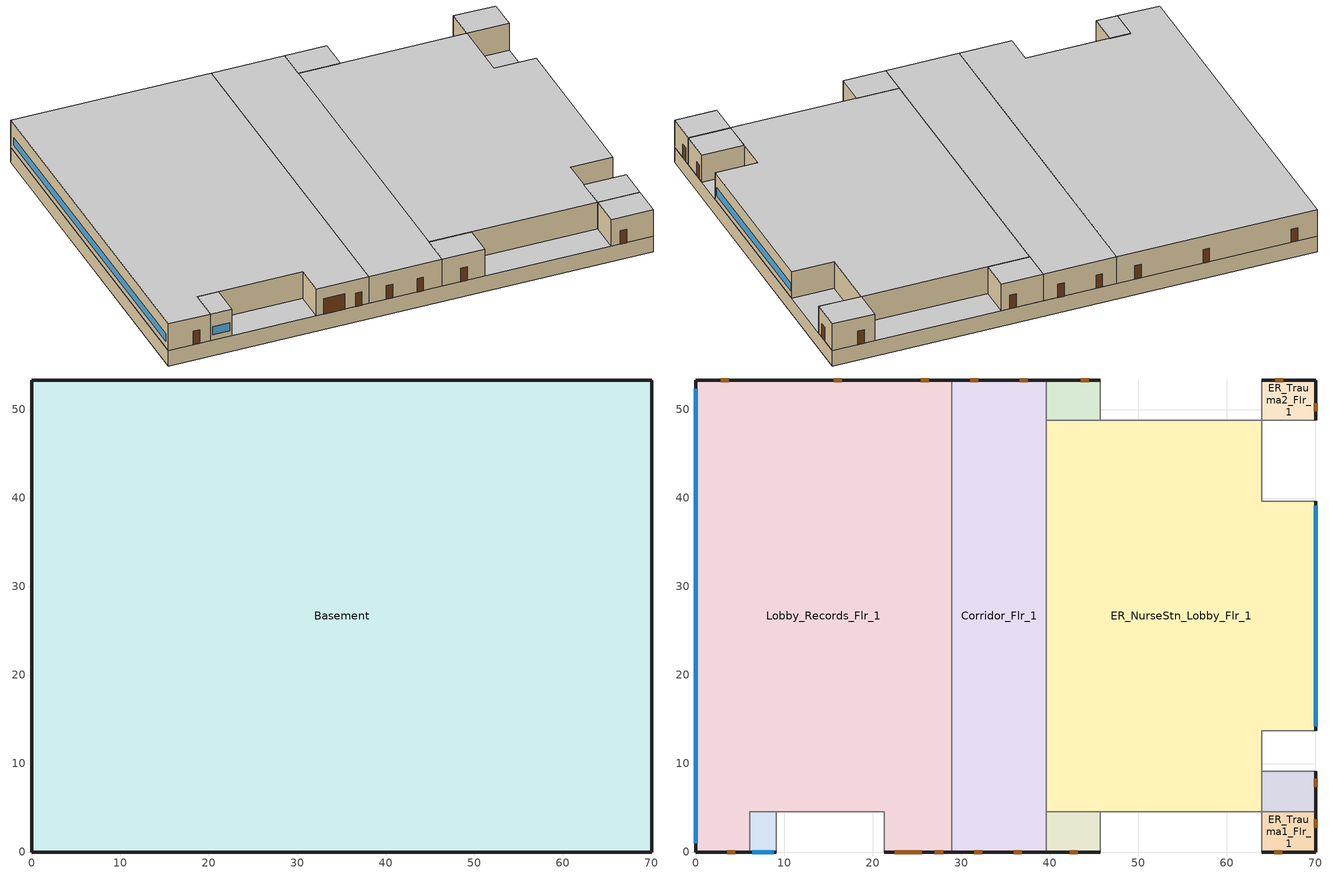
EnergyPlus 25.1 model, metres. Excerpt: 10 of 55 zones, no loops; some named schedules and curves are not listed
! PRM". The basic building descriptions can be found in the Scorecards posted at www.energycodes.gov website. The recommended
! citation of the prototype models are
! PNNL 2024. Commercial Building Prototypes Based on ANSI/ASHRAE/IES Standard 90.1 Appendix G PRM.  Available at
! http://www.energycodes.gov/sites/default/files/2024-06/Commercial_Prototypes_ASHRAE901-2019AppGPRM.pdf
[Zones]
Basement
 floor adiabatic (ext_slab_8in_with_carpet): 70.1,53.34 70.1,0 0,0 0,53.34 z-2.44
 wall ground (Basement_Wall_North_Cfactor): 70.1,53.34 0,53.34 z-2.44:0
 wall ground (Basement_Wall_East_Cfactor): 70.1,0 70.1,53.34 z-2.44:0
 wall ground (Basement_Wall_South_Cfactor): 0,0 70.1,0 z-2.44:0
 wall ground (Basement_Wall_West_Cfactor): 0,53.34 0,0 z-2.44:0
 ceiling adiabatic (int_slab_ceiling): 0,0 70.1,0 70.1,53.34 0,53.34 z0
ER_Exam1_Mult4_Flr_1
 floor adiabatic (int_slab_floor): 45.72,4.57 45.72,0 39.62,0 39.62,4.57 z0
 wall outside (nonres_ext_wall_grd): 39.62,0 45.72,0 z0:4.27
 wall adiabatic (int_wall): 45.72,0 45.72,4.57 39.62,4.57 39.62,0 z0:4.27
 door (Swinging Door_con): 42.29,0 43.2,0 z0:2.13
 ceiling adiabatic (int_slab_ceiling): 39.62,4.57 39.62,0 45.72,0 45.72,4.57 z4.27
ER_Trauma1_Flr_1
 floor adiabatic (int_slab_floor): 70.1,4.57 70.1,0 64.01,0 64.01,4.57 z0
 wall outside (nonres_ext_wall_grd): 64.01,0 70.1,0 70.1,4.57 z0:4.27
 wall adiabatic (int_wall): 70.1,4.57 64.01,4.57 64.01,0 z0:4.27
 door (Swinging Door_con): 70.1,2.76 70.1,3.67 / 65.38,0 66.29,0 z0:2.13
 ceiling adiabatic (int_slab_ceiling): 64.01,4.57 64.01,0 70.1,0 70.1,4.57 z4.27
ER_Exam3_Mult4_Flr_1
 floor adiabatic (int_slab_floor): 70.1,9.14 70.1,4.57 64.01,4.57 64.01,9.14 z0
 wall outside (nonres_ext_wall_grd): 70.1,4.57 70.1,9.14 z0:4.27
 wall adiabatic (int_wall): 70.1,9.14 64.01,9.14 64.01,4.57 70.1,4.57 z0:4.27
 door (Swinging Door_con): 70.1,7.36 70.1,8.27 z0:2.13
 ceiling adiabatic (int_slab_ceiling): 64.01,9.14 64.01,4.57 70.1,4.57 70.1,9.14 z4.27
ER_Trauma2_Flr_1
 floor adiabatic (int_slab_floor): 70.1,53.34 70.1,48.77 64.01,48.77 64.01,53.34 z0
 wall outside (nonres_ext_wall_grd): 70.1,48.77 70.1,53.34 64.01,53.34 z0:4.27
 wall adiabatic (int_wall): 64.01,53.34 64.01,48.77 70.1,48.77 z0:4.27
 door (Swinging Door_con): 70.1,49.79 70.1,50.7 / 66.43,53.34 65.52,53.34 z0:2.13
 ceiling adiabatic (int_slab_ceiling): 64.01,53.34 64.01,48.77 70.1,48.77 70.1,53.34 z4.27
ER_Triage_Mult4_Flr_1
 floor adiabatic (int_slab_floor): 45.72,53.34 45.72,48.77 39.62,48.77 39.62,53.34 z0
 wall outside (nonres_ext_wall_grd): 45.72,53.34 39.62,53.34 z0:4.27
 wall adiabatic (int_wall): 39.62,53.34 39.62,48.77 45.72,48.77 45.72,53.34 z0:4.27
 door (Swinging Door_con): 44.45,53.34 43.53,53.34 z0:2.13
 ceiling adiabatic (int_slab_ceiling): 39.62,53.34 39.62,48.77 45.72,48.77 45.72,53.34 z4.27
Office1_Mult4_Flr_1
 floor adiabatic (int_slab_floor): 9.14,4.57 9.14,0 6.1,0 6.1,4.57 z0
 wall outside (nonres_ext_wall_grd): 6.1,0 9.14,0 z0:4.27
 wall adiabatic (int_wall): 9.14,0 9.14,4.57 6.1,4.57 6.1,0 z0:4.27
 window (NonresWindow_U_0.38_SHGC_East_0.38): 6.41,0 8.84,0 z0.91:2.13
 ceiling adiabatic (int_slab_ceiling): 6.1,4.57 6.1,0 9.14,0 9.14,4.57 z4.27
Lobby_Records_Flr_1
 floor adiabatic (int_slab_floor): 0,0 0,53.34 28.96,53.34 28.96,0 21.34,0 21.34,4.57 6.1,4.57 6.1,0 z0
 wall outside (nonres_ext_wall_grd): 28.96,53.34 0,53.34 0,0 6.1,0 / 21.34,0 28.96,0 z0:4.27
 wall adiabatic (int_wall): 6.1,0 6.1,4.57 21.34,4.57 21.34,0 z0:4.27
 wall to Corridor_Flr_1 (Air_Wall): 28.96,15.24 28.96,53.34 z0:4.27
 wall to Corridor_Flr_1 (int_wall): 28.96,0 28.96,15.24 z0:4.27
 window (NonresWindow_U_0.38_SHGC_South_0.38): 0,52.34 0,1 z0.91:2.13
 door (Swinging Door_con): 3.59,0 4.5,0 / 27.05,0 27.97,0 / 26.37,53.34 25.46,53.34 / 3.75,53.34 2.84,53.34 / 16.51,53.34 15.59,53.34 z0:2.13
 door (Overhead Door_con): 22.48,0 25.53,0 z0:2.44
 ceiling adiabatic (int_slab_ceiling): 0,0 6.1,0 6.1,4.57 21.34,4.57 21.34,0 28.96,0 28.96,53.34 0,53.34 z4.27
Corridor_Flr_1
 floor adiabatic (int_slab_floor): 39.62,53.34 39.62,0 28.96,0 28.96,53.34 z0
 wall outside (nonres_ext_wall_grd): 39.62,53.34 28.96,53.34 / 28.96,0 39.62,0 z0:4.27
 wall adiabatic (int_wall): 39.62,0 39.62,53.34 z0:4.27
 door (Swinging Door_con): 35.95,0 36.87,0 / 31.97,53.34 31.05,53.34 / 31.5,0 32.41,0 / 37.53,53.34 36.62,53.34 z0:2.13
 ceiling adiabatic (int_slab_ceiling): 28.96,53.34 28.96,0 39.62,0 39.62,53.34 z4.27
ER_NurseStn_Lobby_Flr_1
 floor adiabatic (int_slab_floor): 39.62,4.57 39.62,48.77 64.01,48.77 64.01,39.62 70.1,39.62 70.1,13.72 64.01,13.72 64.01,4.57 z0
 wall outside (nonres_ext_wall_grd): 70.1,13.72 70.1,39.62 z0:4.27
 wall adiabatic (int_wall): 70.1,39.62 64.01,39.62 64.01,48.77 39.62,48.77 39.62,4.57 64.01,4.57 64.01,13.72 70.1,13.72 z0:4.27
 window (NonresWindow_U_0.38_SHGC_North_0.38): 70.1,14.2 70.1,39.14 z0.91:2.13
 ceiling adiabatic (int_slab_ceiling): 39.62,4.57 64.01,4.57 64.01,13.72 70.1,13.72 70.1,39.62 64.01,39.62 64.01,48.77 39.62,48.77 z4.27
[Building]
Hospital: North Axis {deg}=-90; Terrain=City; Loads Convergence Tolerance Value {W}=0.04; Temperature Convergence Tolerance Value {deltaC}=0.2; Solar Distribution=FullInteriorAndExterior; Maximum Number of Warmup Days=25; Minimum Number of Warmup Days=6
[Site:Location]
Buffalo.Niagara.Intl.AP_NY_USA WMO=725280: Latitude {deg}=42.94; Longitude {deg}=-78.74; Time Zone {hr}=-5; Elevation {m}=215
[SizingPeriod:DesignDay] Day of Month=21; Dry-Bulb Temperature Range Modifier Type=DefaultMultipliers; Humidity Condition Type=Wetbulb; Barometric Pressure {Pa}=98769; Rain Indicator=No; Snow Indicator=No; Daylight Saving Time Indicator=No
Name | Month | Day Type | Maximum Dry-Bulb Temperature {C} | Daily Dry-Bulb Temperature Range {deltaC} | Wetbulb or DewPoint at Maximum Dry-Bulb {C} | Wind Speed {m/s} | Wind Direction {deg} | Solar Model Indicator | Sky Clearness | ASHRAE Clear Sky Optical Depth for Beam Irradiance (taub) | ASHRAE Clear Sky Optical Depth for Diffuse Irradiance (taud)
Buffalo.Niagara.Intl.AP_NY_USA Ann Htg 99.6% Condns DB | 1 | WinterDesignDay | -16.3 | 0 | -16.3 | 5.1 | 270 | ASHRAEClearSky | 0
Buffalo.Niagara.Intl.AP_NY_USA Ann Clg .4% Condns DB=>MWB | 7 | SummerDesignDay | 30.3 | 9.3 | 21.8 | 5.7 | 240 | ASHRAETau |  | 0.462 | 2.001
[Site:WaterMainsTemperature]
Calculation Method=Correlation; Annual Average Outdoor Air Temperature {C}=8.96667; Maximum Difference In Monthly Average Outdoor Air Temperatures {deltaC}=26.2
[Site:GroundTemperature:FCfactorMethod]
9.7, 6, -2.2, -3.4, -4.2, 2.7, 7.5, 13.7, 18.6, 22, 20.7, 16.5
[Material:NoMass] Thermal Absorptance=0.9; Solar Absorptance=0.7
Name | Roughness | Thermal Resistance {m2-K/W} | Visible Absorptance
Opaque Door panel_con | MediumRough | 0.326273 | 0.7
Overhead Door_con Panel | MediumRough | 0.418397 | 0.7
CP02 CARPET PAD | VeryRough | 0.21648 | 0.8
Air_Wall_Material | Rough | 0.207949
Nonres_Exterior_Wall_Insulation_grd | MediumSmooth | 1.31592 | 0.7
[Construction]
Swinging Door_con: Opaque Door panel_con
Overhead Door_con: Overhead Door_con Panel
InteriorFurnishings: Std Wood 6inch
Air_Wall: Air_Wall_Material
int_wall: G01 13mm gypsum board, G01 13mm gypsum board
ext_slab_8in_with_carpet: 200mm Normalweight concrete floor, CP02 CARPET PAD
int_slab_floor: 100mm Normalweight concrete floor, CP02 CARPET PAD
int_slab_ceiling: CP02 CARPET PAD, 100mm Normalweight concrete floor
nonres_ext_wall_grd: 200mm Normalweight concrete wall, Nonres_Exterior_Wall_Insulation_grd, G01 13mm gypsum board
NonresWindow_U_0.38_SHGC_South_0.38: Nonres Window Glazing Layer South
NonresWindow_U_0.38_SHGC_North_0.38: Nonres Window Glazing Layer North
NonresWindow_U_0.38_SHGC_East_0.38: Nonres Window Glazing Layer East
[Material]
Name | Roughness | Thickness {m} | Conductivity {W/m-K} | Density {kg/m3} | Specific Heat {J/kg-K} | Thermal Absorptance | Solar Absorptance | Visible Absorptance
Std Wood 6inch | MediumSmooth | 0.15 | 0.12 | 540 | 1210 | 0.9 | 0.7 | 0.7
G01 13mm gypsum board | Smooth | 0.0127 | 0.16 | 800 | 1090 | 0.9 | 0.7 | 0.5
200mm Normalweight concrete wall; 200mm Normalweight concrete floor | MediumRough | 0.2032 | 2.31 | 2322 | 832
100mm Normalweight concrete floor | MediumRough | 0.1016 | 2.31 | 2322 | 832
[WindowMaterial:SimpleGlazingSystem] U-Factor {W/m2-K}=2.15774; Solar Heat Gain Coefficient=0.38; Visible Transmittance=0.418
Nonres Window Glazing Layer South; Nonres Window Glazing Layer North; Nonres Window Glazing Layer East
[Construction:CfactorUndergroundWall] C-Factor {W/m2-K}=0.675682; Height {m}=2.439
Basement_Wall_North_Cfactor; Basement_Wall_East_Cfactor; Basement_Wall_South_Cfactor; Basement_Wall_West_Cfactor
[Exterior:FuelEquipment] Fuel Use Type=Electricity
Name | Schedule | Design Level {W}
Elevator_Lift_Running | elevator_running_sch | 399011
Elevator_Lift_Standby | elevator_standby_sch | 12800
Elevators_Lights_Fan | ELEV_LIGHT_FAN_SCH_ADD_DF | 501
[Zone] Type=1; Floor Area {m2}=autocalculate; Part of Total Floor Area=YES
Name | Multiplier | Ceiling Height {m} | Volume {m3}
Basement | 1 | 2.439 | 9120.27
ER_Exam1_Mult4_Flr_1; ER_Exam3_Mult4_Flr_1; ER_Triage_Mult4_Flr_1 | 4 | 4.2683 | 118.96
ER_Trauma1_Flr_1; ER_Trauma2_Flr_1 | 1 | 4.2683 | 118.96
Office1_Mult4_Flr_1 | 5 | 4.2683 | 59.5
Lobby_Records_Flr_1 | 1 | 4.2683 | 6294.92
Corridor_Flr_1 | 1 | 4.2683 | 2428.79
ER_NurseStn_Lobby_Flr_1 | 1 | 4.2683 | 5273.95
[InternalMass] Construction=InteriorFurnishings
Name | Zone or ZoneList | Surface Area {m2}
Basement_InternalMass_1 | Basement | 7478.69
ER_Exam1_Mult4_Flr_1_InternalMass_1 | ER_Exam1_Mult4_Flr_1 | 55.7418
ER_Trauma1_Flr_1_InternalMass_1 | ER_Trauma1_Flr_1 | 55.7418
ER_Exam3_Mult4_Flr_1_InternalMass_1 | ER_Exam3_Mult4_Flr_1 | 55.7418
ER_Trauma2_Flr_1_InternalMass_1 | ER_Trauma2_Flr_1 | 55.7418
ER_Triage_Mult4_Flr_1_InternalMass_1 | ER_Triage_Mult4_Flr_1 | 55.7418
Office1_Mult4_Flr_1_InternalMass_1 | Office1_Mult4_Flr_1 | 27.8709
Lobby_Records_Flr_1_InternalMass_1 | Lobby_Records_Flr_1 | 2949.62
Corridor_Flr_1_InternalMass_1 | Corridor_Flr_1 | 1138.06
ER_NurseStn_Lobby_Flr_1_InternalMass_1 | ER_NurseStn_Lobby_Flr_1 | 2471.22
[People] Number of People Calculation Method=People; Fraction Radiant=0.3; Sensible Heat Fraction=AUTOCALCULATE; Activity Level Schedule=ACTIVITY_SCH; Enable ASHRAE 55 Comfort Warnings=No; Mean Radiant Temperature Calculation Type=EnclosureAveraged; Work Efficiency Schedule=WORK_EFF_SCH; Clothing Insulation Calculation Method=ClothingInsulationSchedule; Clothing Insulation Schedule=CLOTHING_SCH; Air Velocity Schedule=AIR_VELO_SCH; Thermal Comfort Model 1 Type=FANGER
Name | Zone or ZoneList or Space or SpaceList | Number of People Schedule | Number of People
Basement | Basement | BLDG_OCC_SCH | 100.5885
ER_Exam1_Mult4_Flr_1 | ER_Exam1_Mult4_Flr_1 | BLDG_OCC_EXTD_SCH | 5.9976
ER_Trauma1_Flr_1 | ER_Trauma1_Flr_1 | BLDG_OCC_EXTD_SCH | 5.9976
ER_Exam3_Mult4_Flr_1 | ER_Exam3_Mult4_Flr_1 | BLDG_OCC_EXTD_SCH | 5.9976
ER_Trauma2_Flr_1 | ER_Trauma2_Flr_1 | BLDG_OCC_EXTD_SCH | 5.9976
ER_Triage_Mult4_Flr_1 | ER_Triage_Mult4_Flr_1 | BLDG_OCC_EXTD_SCH | 5.9976
Office1_Mult4_Flr_1 | Office1_Mult4_Flr_1 | BLDG_OCC_SCH | 1.05
Lobby_Records_Flr_1 | Lobby_Records_Flr_1 | BLDG_OCC_SCH | 21.1586
Corridor_Flr_1 | Corridor_Flr_1 | BLDG_OCC_EXTD_SCH | 30.62491
ER_NurseStn_Lobby_Flr_1 | ER_NurseStn_Lobby_Flr_1 | BLDG_OCC_EXTD_SCH | 17.7269
[Lights] Design Level Calculation Method=Watts/Area; Return Air Fraction=0; Fraction Radiant=0.7; Fraction Visible=0.2; Fraction Replaceable=1; Return Air Fraction Calculated from Plenum Temperature=No
Name | Zone or ZoneList or Space or SpaceList | Schedule | Watts per Floor Area {W/m2}
Basement_Lights | Basement | ltg_sch0_basement | 9.09873
ER_Exam1_Mult4_Flr_1_Lights | ER_Exam1_Mult4_Flr_1 | ltg_sch2_er | 18.08335
ER_Trauma1_Flr_1_Lights | ER_Trauma1_Flr_1 | ltg_sch2_er | 18.08335
ER_Exam3_Mult4_Flr_1_Lights | ER_Exam3_Mult4_Flr_1 | ltg_sch2_er | 18.08335
ER_Trauma2_Flr_1_Lights | ER_Trauma2_Flr_1 | ltg_sch2_er | 18.08335
ER_Triage_Mult4_Flr_1_Lights | ER_Triage_Mult4_Flr_1 | ltg_sch2_er | 18.08335
Office1_Mult4_Flr_1_Lights | Office1_Mult4_Flr_1 | ltg_sch1_office | 10.01043
Lobby_Records_Flr_1_Lights | Lobby_Records_Flr_1 | ltg_sch3_record | 10.55939
Corridor_Flr_1_Lights | Corridor_Flr_1 | ltg_sch4_corridor | 9.58729
ER_NurseStn_Lobby_Flr_1_Lights | ER_NurseStn_Lobby_Flr_1 | ltg_sch5_nursestn_lobby1 | 9.53682
[ElectricEquipment] Design Level Calculation Method=EquipmentLevel; Fraction Latent=0; Fraction Radiant=0.5; Fraction Lost=0
Name | Zone or ZoneList or Space or SpaceList | Schedule | Design Level {W}
Basement_MiscPlug_Equip | Basement | BLDG_EQUIP_SCH | 30176.5
ER_Exam1_Mult4_Flr_1_MiscPlug_Equip | ER_Exam1_Mult4_Flr_1 | BLDG_EQUIP_EXTD_SCH | 449.8365
ER_Trauma1_Flr_1_MiscPlug_Equip | ER_Trauma1_Flr_1 | BLDG_EQUIP_EXTD_SCH | 1199.56
ER_Exam3_Mult4_Flr_1_MiscPlug_Equip | ER_Exam3_Mult4_Flr_1 | BLDG_EQUIP_EXTD_SCH | 449.8365
ER_Trauma2_Flr_1_MiscPlug_Equip | ER_Trauma2_Flr_1 | BLDG_EQUIP_EXTD_SCH | 1199.56
ER_Triage_Mult4_Flr_1_MiscPlug_Equip | ER_Triage_Mult4_Flr_1 | BLDG_EQUIP_EXTD_SCH | 599.9803
Office1_Mult4_Flr_1_MiscPlug_Equip | Office1_Mult4_Flr_1 | BLDG_EQUIP_SCH | 164.9958
Lobby_Records_Flr_1_MiscPlug_Equip | Lobby_Records_Flr_1 | BLDG_EQUIP_SCH | 1592.8
ER_NurseStn_Lobby_Flr_1_MiscPlug_Equip | ER_NurseStn_Lobby_Flr_1 | BLDG_EQUIP_EXTD_SCH | 18077
[Exterior:Lights]
Exterior_Lights: Schedule=Exterior_Lgt_ALWAYS_ON; Design Level {W}=10551.7; Control Option=AstronomicalClock
[Daylighting:Controls]
Lobby_Records_Flr_1_DaylCtrl: Zone or Space=Lobby_Records_Flr_1; Daylighting Method=SplitFlux; Availability Schedule=DaylightAvailSch; Lighting Control Type=Stepped; Minimum Input Power Fraction for Continuous or ContinuousOff Dimming Control=0.3; Minimum Light Output Fraction for Continuous or ContinuousOff Dimming Control=0.2; Number of Stepped Control Steps=3; Probability Lighting will be Reset When Needed in Manual Stepped Control=1; Glare Calculation Daylighting Reference Point=Lobby_Records_Flr_1_DaylRefPt1; Glare Calculation Azimuth Angle of View Direction Clockwise from Zone y-Axis {deg}=270; Maximum Allowable Discomfort Glare Index=22; Daylighting Reference Point 1=Lobby_Records_Flr_1_DaylRefPt1; Fraction of Lights Controlled by Reference Point 1=0.15; Illuminance Setpoint at Reference Point 1 {lux}=269
[ZoneInfiltration:DesignFlowRate] Schedule=INFIL_SCH_PNNL; Design Flow Rate Calculation Method=Flow/ExteriorWallArea; Flow Rate per Exterior Surface Area {m3/s-m2}=0.000256308; Constant Term Coefficient=0; Temperature Term Coefficient=0; Velocity Term Coefficient=0.224; Velocity Squared Term Coefficient=0
Name | Zone or ZoneList or Space or SpaceList
Basement_Infiltration | Basement
ER_Exam1_Mult4_Flr_1_Infiltration | ER_Exam1_Mult4_Flr_1
ER_Trauma1_Flr_1_Infiltration | ER_Trauma1_Flr_1
ER_Exam3_Mult4_Flr_1_Infiltration | ER_Exam3_Mult4_Flr_1
ER_Trauma2_Flr_1_Infiltration | ER_Trauma2_Flr_1
ER_Triage_Mult4_Flr_1_Infiltration | ER_Triage_Mult4_Flr_1
Office1_Mult4_Flr_1_Infiltration | Office1_Mult4_Flr_1
Lobby_Records_Flr_1_Infiltration | Lobby_Records_Flr_1
Corridor_Flr_1_Infiltration | Corridor_Flr_1
ER_NurseStn_Lobby_Flr_1_Infiltration | ER_NurseStn_Lobby_Flr_1
[EnergyManagementSystem:Sensor]
Name | Output:Variable or Output:Meter | Output:Variable or Output:Meter Index Key
Facility_Int_LTG | InteriorLights:Electricity
SensedCurveInput | Performance Curve Input Variable 1 Value | Tower_Fan_Curve
SensedCurveValue | Performance Curve Output Value | Tower_Fan_Curve
[EnergyManagementSystem:GlobalVariable]
Wired_LTG
BoilerType; CapRated; EtRated; PLRx; Ecx; SkinLossRate
[EnergyManagementSystem:Program]
Transformer_Load_Prog: SET Wired_LTG = Facility_Int_LTG*0.022
PlantPump_EMS_Program: IF ChillerPlantDemandLoad < 909145.63; SET Chiller2PumpStatus = 0; SET Chiller2Status = 0; SET Chiller2PumpFlow = 0; ELSE; SET Chiller2PumpStatus = 1; SET Chiller2Status = 1; SET Chiller2PumpFlow = Chiller2PumpDesignFlow; ENDIF
ChangTowerFlow: IF Chiller1_Status > 0 && Chiller2_Status == 0 && SensedCurveInput > 0.2; IF (0.5 * SensedCurveInput) > 0.2; SET AirInput = 0.5 * SensedCurveInput; ELSE; SET AirInput = 0.2; ENDIF; SET TowerCurveOutput =  2* (AirInput^3); ELSE; SET TowerCurveOutput = SensedCurveValue; ENDIF
SetBoilerPar: SET CapRated =  1898717.92; SET EtRated =  0.8125; SET CapRated = (CapRated *3.412)/1000; SET SkinLossRate = 0.02; SET BoilerType = 1; IF BoilerType  == 1; IF CapRated >10000; SET PLRx = 0.2; ELSEIF CapRated >5000; SET PLRx = 0.25; ELSEIF CapRated >1000; SET PLRx = 0.33; ELSE; SET BoilerType = 2; SET PLRx = 0.2; ENDIF; ELSE; SET PLRx = 0.2; ENDIF; IF BoilerType == 1; SET CurveX = 0.975 + 0.305 * PLRx - 0.527 * (PLRx^2) + 0.249 * (PLRx^3); ELSEIF BoilerType == 2; SET CurveX = 0.907 + 0.320 * PLRx - 0.420 * (PLRx^2) + 0.193 * (PLRx^3); ELSE; SET CurveX = 0.492 + 1.41 * PLRx - 1.529 * (PLRx^2) + 0.628 * (PLRx^3); ENDIF; SET LoadX = CapRated * PLRx; SET Etx = CurveX * EtRated; SET InputEx = LoadX/Etx; SET SkinEx = CapRated * SkinLossRate; SET Ecx = (LoadX + SkinEx)/InputEx
SetBoilerCurve: IF BoilerPLR >= PLRx; IF BoilerType == 1; SET BoilerCurve = 0.975 + 0.305*BoilerPLR - 0.527*(BoilerPLR^2) + 0.249*(BoilerPLR^3); ELSEIF BoilerType == 2; SET BoilerCurve = 0.907 + 0.320*BoilerPLR - 0.420*(BoilerPLR^2) + 0.193*(BoilerPLR^3); ELSE; SET BoilerCurve = 0.492 + 1.41*BoilerPLR - 1.529*(BoilerPLR^2) + 0.628*(BoilerPLR^3); ENDIF; ELSE; IF BoilerPLR == 0; SET BoilerCurve = NULL; ELSE; IF BoilerPLR <0.05; SET BoilerCurve = (0.05/(0.05 + SkinLossRate)) * (Ecx/EtRated); ELSE; SET BoilerCurve = (BoilerPLR/(BoilerPLR + SkinLossRate)) * (Ecx/EtRated); ENDIF; ENDIF; ENDIF
[EnergyManagementSystem:ProgramCallingManager]
Transformer_Load_Prog_Manager: AfterPredictorAfterHVACManagers; Transformer_Load_Prog
PlantPump_EMS_Program Manager: InsideHVACSystemIterationLoop; PlantPump_EMS_Program
ChangeTowerFlow_Manager: InsideHVACSystemIterationLoop; ChangTowerFlow
BoilerParManager: BeginNewEnvironment; SetBoilerPar
BoilerCurveManager: InsideHVACSystemIterationLoop; SetBoilerCurve
[EnergyManagementSystem:OutputVariable]
Wired_LTG: EMS Variable=Wired_LTG; Type of Data in Variable=Summed; Update Frequency=ZoneTimeStep; Units=J
[ElectricLoadCenter:Transformer]
Transformer 1: Availability Schedule=Always_On; Transformer Usage=PowerInFromGrid; Rated Capacity {VA}=500000; Phase=3; Conductor Material=Aluminum; Full Load Temperature Rise {C}=150; Fraction of Eddy Current Losses=0.1; Performance Input Method=NominalEfficiency; Nameplate Efficiency=0.991; Per Unit Load for Nameplate Efficiency=0.35; Reference Temperature for Nameplate Efficiency {C}=75; Consider Transformer Loss for Utility Cost=Yes; Meter 1=Wired_LTG_Electricity; Meter 2=InteriorEquipment:Electricity
[Refrigeration:CompressorRack] Heat Rejection Location=OUTDOORS; Design Condenser Fan Power {W}=1000; Condenser Type=AirCooled
Name | Design Compressor Rack COP {W/W} | Compressor Rack COP Function of Temperature Curve | Condenser Fan Power Function of Temperature Curve | Refrigeration Case Name or WalkIn Name or CaseAndWalkInList
RACK1 | 1.5 | RACK1_RackCOPfTCurve | RACK1_RackCondFanCurve2 | RACK1CaseList
RACK2 | 3 | RACK2_RackCOPfTCurve |  | RACK2CaseList
[SetpointManager:Scheduled] Control Variable=Temperature; Schedule=VAV_SAT_SCH
Name | Setpoint Node or NodeList
VAV_ER SAT setpoint | VAV_ER Supply Equipment Outlet Node
VAV_OR SAT setpoint | VAV_OR Supply Equipment Outlet Node
VAV_ICU SAT setpoint | VAV_ICU Supply Equipment Outlet Node
VAV_PATRMS SAT setpoint | VAV_PATRMS Supply Equipment Outlet Node
VAV_LABS SAT setpoint | VAV_LABS Supply Equipment Outlet Node
[EnergyManagementSystem:Actuator] Actuated Component Type=Curve; Actuated Component Control Type=Curve Result
Name | Actuated Component Unique
TowerCurveOutput | Tower_Fan_Curve
BoilerCurve | HeatSys1 BOILER EFFICIENCY CURVE
[AvailabilityManager:NightCycle] Applicability Schedule=Always_On; Fan Schedule=HVACOperationSchd; Control Type=CycleOnAny; Thermostat Tolerance {deltaC}=1; Cycling Run Time Control Type=FixedRunTime; Cycling Run Time {s}=1800
VAV_1 Availability Manager; VAV_2 Availability Manager; VAV_ER Availability Manager; VAV_OR Availability Manager; VAV_ICU Availability Manager; VAV_PATRMS Availability Manager; VAV_LABS Availability Manager; CAV_KITCHEN Availability Manager
